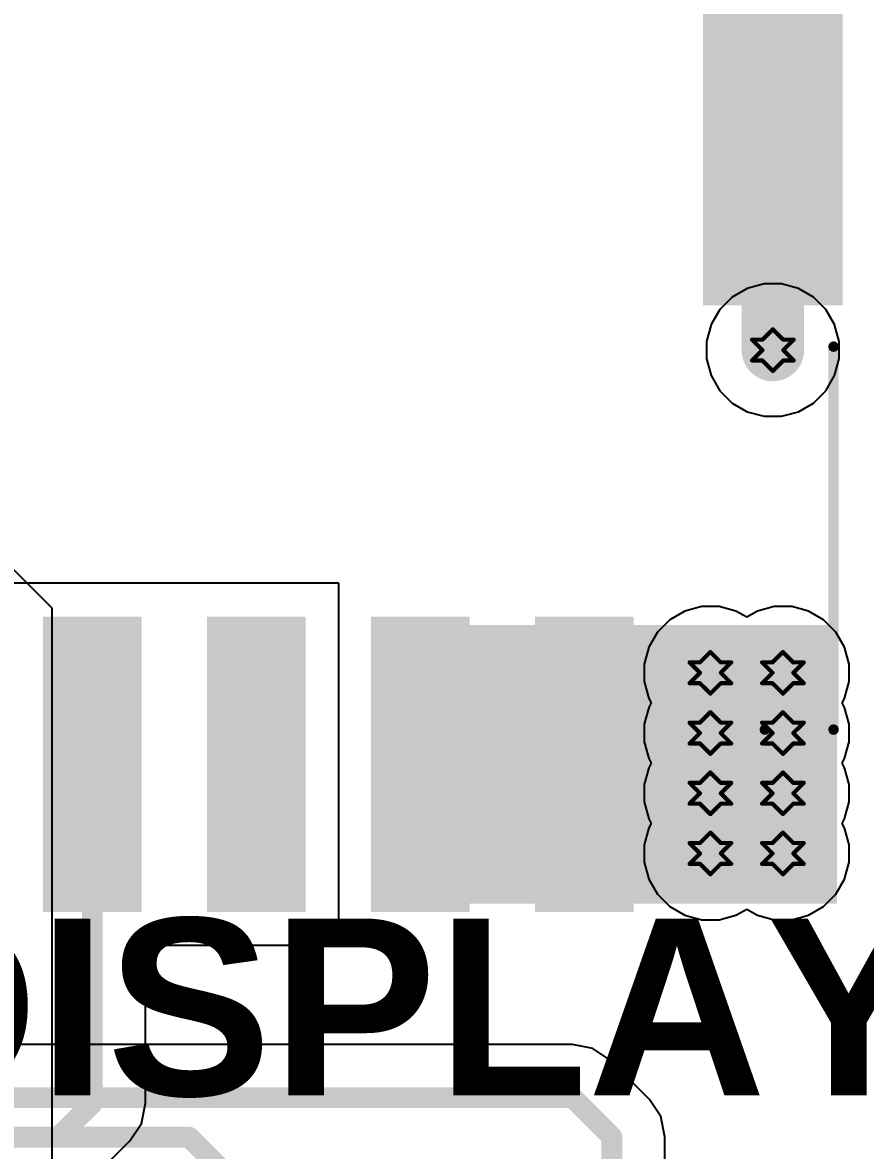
# Model space of a CAD drawing. Header units: inches. Extents: x -3 to 5437, y -3 to 5435.
# Drawn here: x 142.06 to 152.34, y 47.51 to 61.27 of the extents above; entities that cross this region are included whole.
import ezdxf

# ---------------------------------------------------------------- set-up
doc = ezdxf.new("R2010")
doc.units = ezdxf.units.IN
for name, color, linetype in [('Bottom Layer', 5, 'Continuous'), ('Bottom Solder', 6, 'Continuous'), ('Drill Drawing', 1, 'Continuous'), ('GND', 16, 'Continuous'), ('PWR', 76, 'Continuous'), ('Top Layer', 1, 'Continuous'), ('Top Overlay', 2, 'Continuous'), ('Top Paste', 8, 'Continuous'), ('Top Solder', 216, 'Continuous'), ('Via Holes', 16, 'Continuous')]:
    doc.layers.add(name, color=color, linetype=linetype)
doc.styles.add('Arial_Bold', font='', dxfattribs={"height": 0.2})
doc.styles.get('Arial_Bold').set_extended_font_data('Arial', bold=True)

# ---------------------------------------------------------------- blocks, each defined once
blk = doc.blocks.new('A2008WR_S_8P_200')
at = {"layer": 'Top Layer'}
for points in [[(-8, 5.45), (-7, 5.45), (-7, 2.05), (-8, 2.05)], [(-6, 5.45), (-5, 5.45), (-5, 2.05), (-6, 2.05)], [(-4, 5.45), (-3, 5.45), (-3, 2.05), (-4, 2.05)], [(-2, 5.45), (-1, 5.45), (-1, 2.05), (-2, 2.05)], [(-10.55, -1.95), (-9.05, -1.95), (-9.05, -5.55), (-10.55, -5.55)]]:
    blk.add_hatch(color=1, dxfattribs=at).paths.add_polyline_path(points)
at = {"layer": 'Top Paste'}
for points in [[(-8, 5.45), (-7, 5.45), (-7, 2.05), (-8, 2.05)], [(-6, 5.45), (-5, 5.45), (-5, 2.05), (-6, 2.05)], [(-4, 5.45), (-3, 5.45), (-3, 2.05), (-4, 2.05)], [(-2, 5.45), (-1, 5.45), (-1, 2.05), (-2, 2.05)], [(-10.55, -1.95), (-9.05, -1.95), (-9.05, -5.55), (-10.55, -5.55)]]:
    blk.add_hatch(color=8, dxfattribs=at).paths.add_polyline_path(points)
at = {"layer": 'Top Solder'}
for points in [[(-8.102, 5.552), (-6.898, 5.552), (-6.898, 1.948), (-8.102, 1.948)], [(-6.102, 5.552), (-4.898, 5.552), (-4.898, 1.948), (-6.102, 1.948)], [(-4.102, 5.552), (-2.898, 5.552), (-2.898, 1.948), (-4.102, 1.948)], [(-2.102, 5.552), (-0.898, 5.552), (-0.898, 1.948), (-2.102, 1.948)], [(-10.652, -1.848), (-8.948, -1.848), (-8.948, -5.652), (-10.652, -5.652)]]:
    blk.add_hatch(color=216, dxfattribs=at).paths.add_polyline_path(points)
at = {"layer": 'Top Overlay'}
for points in [[(-8.364, 3.845, 0.2, 0.2, 0), (-8.364, 3.591, 0.2, 0.2, 0)], [(-8.237, 3.718, 0.2, 0.2, 0), (-8.364, 3.845, 0.2, 0.2, 0)], [(-8.237, 3.718, 0.2, 0.2, 0), (-8.364, 3.591, 0.2, 0.2, 0)], [(-10.541, 3.327, 0.127, 0.127, 0), (-10.541, -1.346, 0.127, 0.127, 0)], [(-9.703, 3.327, 0.127, 0.127, 0), (-10.541, 3.327, 0.127, 0.127, 0)]]:
    blk.add_lwpolyline(points, format="xyseb", dxfattribs=at)
for points in [[(-8.414, 3.845, 0.1, 0.1, 1), (-8.314, 3.845, 0.1, 0.1, 1)], [(-8.414, 3.845, 0.1, 0.1, 1), (-8.314, 3.845, 0.1, 0.1, 1)], [(-8.287, 3.718, 0.1, 0.1, 1), (-8.187, 3.718, 0.1, 0.1, 1)], [(-8.287, 3.718, 0.1, 0.1, 1), (-8.187, 3.718, 0.1, 0.1, 1)], [(-8.414, 3.591, 0.1, 0.1, 1), (-8.314, 3.591, 0.1, 0.1, 1)], [(-8.414, 3.591, 0.1, 0.1, 1), (-8.314, 3.591, 0.1, 0.1, 1)], [(-10.573, 3.327, 0.0635, 0.0635, 1), (-10.509, 3.327, 0.0635, 0.0635, 1)], [(-10.573, 3.327, 0.0635, 0.0635, 1), (-10.509, 3.327, 0.0635, 0.0635, 1)], [(-9.735, 3.327, 0.0635, 0.0635, 1), (-9.671, 3.327, 0.0635, 0.0635, 1)], [(-10.573, -1.346, 0.0635, 0.0635, 1), (-10.509, -1.346, 0.0635, 0.0635, 1)]]:
    blk.add_lwpolyline(points, format="xyseb", close=True, dxfattribs=at)

msp = doc.modelspace()

# ---------------------------------------------------------------- hatches: boundary and pattern name
at = {"layer": 'Bottom Layer'}
h = msp.add_hatch(color=5, dxfattribs=at)
edge = h.paths.add_edge_path()
edge.add_arc((151.21, 57.277), 0.3, 0, 360)
h = msp.add_hatch(color=5, dxfattribs=at)
edge = h.paths.add_edge_path()
edge.add_arc((150.448, 53.339), 0.3, 0, 360)
h = msp.add_hatch(color=5, dxfattribs=at)
edge = h.paths.add_edge_path()
edge.add_arc((151.333, 53.339), 0.3, 0, 360)
h = msp.add_hatch(color=5, dxfattribs=at)
edge = h.paths.add_edge_path()
edge.add_arc((150.448, 52.604), 0.3, 0, 360)
h = msp.add_hatch(color=5, dxfattribs=at)
edge = h.paths.add_edge_path()
edge.add_arc((151.333, 52.604), 0.3, 0, 360)
h = msp.add_hatch(color=5, dxfattribs=at)
edge = h.paths.add_edge_path()
edge.add_arc((150.448, 51.869), 0.3, 0, 360)
h = msp.add_hatch(color=5, dxfattribs=at)
edge = h.paths.add_edge_path()
edge.add_arc((151.333, 51.869), 0.3, 0, 360)
h = msp.add_hatch(color=5, dxfattribs=at)
edge = h.paths.add_edge_path()
edge.add_arc((150.448, 51.135), 0.3, 0, 360)
h = msp.add_hatch(color=5, dxfattribs=at)
edge = h.paths.add_edge_path()
edge.add_arc((151.333, 51.135), 0.3, 0, 360)
at = {"layer": 'Bottom Solder'}
h = msp.add_hatch(color=6, dxfattribs=at)
edge = h.paths.add_edge_path()
edge.add_arc((150.448, 53.339), 0.15, 0, 360)
h = msp.add_hatch(color=6, dxfattribs=at)
edge = h.paths.add_edge_path()
edge.add_arc((151.333, 53.339), 0.15, 0, 360)
h = msp.add_hatch(color=6, dxfattribs=at)
edge = h.paths.add_edge_path()
edge.add_arc((150.448, 52.604), 0.15, 0, 360)
h = msp.add_hatch(color=6, dxfattribs=at)
edge = h.paths.add_edge_path()
edge.add_arc((151.333, 52.604), 0.15, 0, 360)
h = msp.add_hatch(color=6, dxfattribs=at)
edge = h.paths.add_edge_path()
edge.add_arc((150.448, 51.869), 0.15, 0, 360)
h = msp.add_hatch(color=6, dxfattribs=at)
edge = h.paths.add_edge_path()
edge.add_arc((151.333, 51.869), 0.15, 0, 360)
h = msp.add_hatch(color=6, dxfattribs=at)
edge = h.paths.add_edge_path()
edge.add_arc((150.448, 51.135), 0.15, 0, 360)
h = msp.add_hatch(color=6, dxfattribs=at)
edge = h.paths.add_edge_path()
edge.add_arc((151.333, 51.135), 0.15, 0, 360)
at = {"layer": 'GND'}
h = msp.add_hatch(color=16, dxfattribs=at)
edge = h.paths.add_edge_path()
edge.add_arc((151.21, 57.277), 0.3, 0, 360)
h = msp.add_hatch(color=16, dxfattribs=at)
edge = h.paths.add_edge_path()
edge.add_arc((150.448, 53.339), 0.3, 0, 360)
h = msp.add_hatch(color=16, dxfattribs=at)
edge = h.paths.add_edge_path()
edge.add_arc((151.333, 53.339), 0.3, 0, 360)
h = msp.add_hatch(color=16, dxfattribs=at)
edge = h.paths.add_edge_path()
edge.add_arc((150.448, 52.604), 0.3, 0, 360)
h = msp.add_hatch(color=16, dxfattribs=at)
edge = h.paths.add_edge_path()
edge.add_arc((151.333, 52.604), 0.3, 0, 360)
h = msp.add_hatch(color=16, dxfattribs=at)
edge = h.paths.add_edge_path()
edge.add_arc((150.448, 51.869), 0.3, 0, 360)
h = msp.add_hatch(color=16, dxfattribs=at)
edge = h.paths.add_edge_path()
edge.add_arc((151.333, 51.869), 0.3, 0, 360)
h = msp.add_hatch(color=16, dxfattribs=at)
edge = h.paths.add_edge_path()
edge.add_arc((150.448, 51.135), 0.3, 0, 360)
h = msp.add_hatch(color=16, dxfattribs=at)
edge = h.paths.add_edge_path()
edge.add_arc((151.333, 51.135), 0.3, 0, 360)
at = {"layer": 'PWR'}
h = msp.add_hatch(color=76, dxfattribs=at)
edge = h.paths.add_edge_path()
edge.add_arc((151.21, 57.277), 0.3, 0, 360)
h = msp.add_hatch(color=76, dxfattribs=at)
edge = h.paths.add_edge_path()
edge.add_arc((150.448, 53.339), 0.3, 0, 360)
h = msp.add_hatch(color=76, dxfattribs=at)
edge = h.paths.add_edge_path()
edge.add_arc((151.333, 53.339), 0.3, 0, 360)
h = msp.add_hatch(color=76, dxfattribs=at)
edge = h.paths.add_edge_path()
edge.add_arc((150.448, 52.604), 0.3, 0, 360)
h = msp.add_hatch(color=76, dxfattribs=at)
edge = h.paths.add_edge_path()
edge.add_arc((151.333, 52.604), 0.3, 0, 360)
h = msp.add_hatch(color=76, dxfattribs=at)
edge = h.paths.add_edge_path()
edge.add_arc((150.448, 51.869), 0.3, 0, 360)
h = msp.add_hatch(color=76, dxfattribs=at)
edge = h.paths.add_edge_path()
edge.add_arc((151.333, 51.869), 0.3, 0, 360)
h = msp.add_hatch(color=76, dxfattribs=at)
edge = h.paths.add_edge_path()
edge.add_arc((150.448, 51.135), 0.3, 0, 360)
h = msp.add_hatch(color=76, dxfattribs=at)
edge = h.paths.add_edge_path()
edge.add_arc((151.333, 51.135), 0.3, 0, 360)
at = {"layer": 'Top Layer'}
h = msp.add_hatch(color=1, dxfattribs=at)
edge = h.paths.add_edge_path()
edge.add_arc((151.21, 57.277), 0.3, 0, 360)
msp.add_hatch(color=1, dxfattribs=at).paths.add_polyline_path([(151.994, 53.923), (146.41, 53.923), (146.41, 50.523), (151.994, 50.523)])
h = msp.add_hatch(color=1, dxfattribs=at)
edge = h.paths.add_edge_path()
edge.add_arc((150.448, 53.339), 0.3, 0, 360)
h = msp.add_hatch(color=1, dxfattribs=at)
edge = h.paths.add_edge_path()
edge.add_arc((151.333, 53.339), 0.3, 0, 360)
h = msp.add_hatch(color=1, dxfattribs=at)
edge = h.paths.add_edge_path()
edge.add_arc((150.448, 52.604), 0.3, 0, 360)
h = msp.add_hatch(color=1, dxfattribs=at)
edge = h.paths.add_edge_path()
edge.add_arc((151.333, 52.604), 0.3, 0, 360)
h = msp.add_hatch(color=1, dxfattribs=at)
edge = h.paths.add_edge_path()
edge.add_arc((150.448, 51.869), 0.3, 0, 360)
h = msp.add_hatch(color=1, dxfattribs=at)
edge = h.paths.add_edge_path()
edge.add_arc((151.333, 51.869), 0.3, 0, 360)
h = msp.add_hatch(color=1, dxfattribs=at)
edge = h.paths.add_edge_path()
edge.add_arc((150.448, 51.135), 0.3, 0, 360)
h = msp.add_hatch(color=1, dxfattribs=at)
edge = h.paths.add_edge_path()
edge.add_arc((151.333, 51.135), 0.3, 0, 360)
at = {"layer": 'Top Solder'}
h = msp.add_hatch(color=216, dxfattribs=at)
edge = h.paths.add_edge_path()
edge.add_arc((150.448, 53.339), 0.15, 0, 360)
h = msp.add_hatch(color=216, dxfattribs=at)
edge = h.paths.add_edge_path()
edge.add_arc((151.333, 53.339), 0.15, 0, 360)
h = msp.add_hatch(color=216, dxfattribs=at)
edge = h.paths.add_edge_path()
edge.add_arc((150.448, 52.604), 0.15, 0, 360)
h = msp.add_hatch(color=216, dxfattribs=at)
edge = h.paths.add_edge_path()
edge.add_arc((151.333, 52.604), 0.15, 0, 360)
h = msp.add_hatch(color=216, dxfattribs=at)
edge = h.paths.add_edge_path()
edge.add_arc((150.448, 51.869), 0.15, 0, 360)
h = msp.add_hatch(color=216, dxfattribs=at)
edge = h.paths.add_edge_path()
edge.add_arc((151.333, 51.869), 0.15, 0, 360)
h = msp.add_hatch(color=216, dxfattribs=at)
edge = h.paths.add_edge_path()
edge.add_arc((150.448, 51.135), 0.15, 0, 360)
h = msp.add_hatch(color=216, dxfattribs=at)
edge = h.paths.add_edge_path()
edge.add_arc((151.333, 51.135), 0.15, 0, 360)
at = {"layer": 'Via Holes'}
h = msp.add_hatch(color=7, dxfattribs=at)
edge = h.paths.add_edge_path()
edge.add_arc((151.21, 57.277), 0.15, 0, 360)
h = msp.add_hatch(color=7, dxfattribs=at)
edge = h.paths.add_edge_path()
edge.add_arc((150.448, 53.339), 0.15, 0, 360)
h = msp.add_hatch(color=7, dxfattribs=at)
edge = h.paths.add_edge_path()
edge.add_arc((151.333, 53.339), 0.15, 0, 360)
h = msp.add_hatch(color=7, dxfattribs=at)
edge = h.paths.add_edge_path()
edge.add_arc((150.448, 52.604), 0.15, 0, 360)
h = msp.add_hatch(color=7, dxfattribs=at)
edge = h.paths.add_edge_path()
edge.add_arc((151.333, 52.604), 0.15, 0, 360)
h = msp.add_hatch(color=7, dxfattribs=at)
edge = h.paths.add_edge_path()
edge.add_arc((150.448, 51.869), 0.15, 0, 360)
h = msp.add_hatch(color=7, dxfattribs=at)
edge = h.paths.add_edge_path()
edge.add_arc((151.333, 51.869), 0.15, 0, 360)
h = msp.add_hatch(color=7, dxfattribs=at)
edge = h.paths.add_edge_path()
edge.add_arc((150.448, 51.135), 0.15, 0, 360)
h = msp.add_hatch(color=7, dxfattribs=at)
edge = h.paths.add_edge_path()
edge.add_arc((151.333, 51.135), 0.15, 0, 360)

# ---------------------------------------------------------------- linework, layer by layer
at = {"layer": 'Bottom Layer'}
for p, q in [((148.768, 48.803), (116.27, 48.803)), ((149.016, 48.754), (148.768, 48.803)), ((149.226, 48.613), (149.016, 48.754)), ((149.705, 48.134), (149.226, 48.613)), ((149.845, 47.924), (149.705, 48.134)), ((149.894, 47.677), (149.845, 47.924)), ((149.894, 23.228), (149.894, 47.677))]:
    msp.add_line(p, q, dxfattribs=at)
for points in [[(116.002, 48.156, 0.254, 0.254, 0), (148.768, 48.156, 0.254, 0.254, 0)], [(148.768, 48.156, 0.254, 0.254, 0), (149.247, 47.677, 0.254, 0.254, 0)], [(115.802, 47.673, 0.254, 0.254, 0), (144.091, 47.673, 0.254, 0.254, 0)], [(144.091, 47.673, 0.254, 0.254, 0), (144.594, 47.169, 0.254, 0.254, 0)], [(149.247, 22.734, 0.254, 0.254, 0), (149.247, 47.677, 0.254, 0.254, 0)]]:
    msp.add_lwpolyline(points, format="xyseb", dxfattribs=at)
for points in [[(148.705, 48.156, 0.127, 0.127, 1), (148.832, 48.156, 0.127, 0.127, 1)], [(148.705, 48.156, 0.127, 0.127, 1), (148.832, 48.156, 0.127, 0.127, 1)], [(144.027, 47.673, 0.127, 0.127, 1), (144.154, 47.673, 0.127, 0.127, 1)], [(144.027, 47.673, 0.127, 0.127, 1), (144.154, 47.673, 0.127, 0.127, 1)], [(149.184, 47.677, 0.127, 0.127, 1), (149.311, 47.677, 0.127, 0.127, 1)], [(149.184, 47.677, 0.127, 0.127, 1), (149.311, 47.677, 0.127, 0.127, 1)]]:
    msp.add_lwpolyline(points, format="xyseb", close=True, dxfattribs=at)
at = {"layer": 'Drill Drawing'}
for points in [[(151.083, 57.404, 0.0508, 0.0508, 0), (151.21, 57.531, 0.0508, 0.0508, 0)], [(151.21, 57.531, 0.0508, 0.0508, 0), (151.337, 57.404, 0.0508, 0.0508, 0)], [(150.956, 57.404, 0.0508, 0.0508, 0), (151.083, 57.277, 0.0508, 0.0508, 0)], [(150.956, 57.404, 0.0508, 0.0508, 0), (151.083, 57.404, 0.0508, 0.0508, 0)], [(151.337, 57.404, 0.0508, 0.0508, 0), (151.464, 57.404, 0.0508, 0.0508, 0)], [(151.337, 57.277, 0.0508, 0.0508, 0), (151.464, 57.404, 0.0508, 0.0508, 0)], [(150.956, 57.15, 0.0508, 0.0508, 0), (151.083, 57.277, 0.0508, 0.0508, 0)], [(151.337, 57.277, 0.0508, 0.0508, 0), (151.464, 57.15, 0.0508, 0.0508, 0)], [(150.956, 57.15, 0.0508, 0.0508, 0), (151.083, 57.15, 0.0508, 0.0508, 0)], [(151.083, 57.15, 0.0508, 0.0508, 0), (151.21, 57.023, 0.0508, 0.0508, 0)], [(151.21, 57.023, 0.0508, 0.0508, 0), (151.337, 57.15, 0.0508, 0.0508, 0)], [(151.337, 57.15, 0.0508, 0.0508, 0), (151.464, 57.15, 0.0508, 0.0508, 0)], [(150.321, 53.466, 0.0508, 0.0508, 0), (150.448, 53.593, 0.0508, 0.0508, 0)], [(150.448, 53.593, 0.0508, 0.0508, 0), (150.575, 53.466, 0.0508, 0.0508, 0)], [(151.206, 53.466, 0.0508, 0.0508, 0), (151.333, 53.593, 0.0508, 0.0508, 0)], [(151.333, 53.593, 0.0508, 0.0508, 0), (151.46, 53.466, 0.0508, 0.0508, 0)], [(150.194, 53.466, 0.0508, 0.0508, 0), (150.321, 53.339, 0.0508, 0.0508, 0)], [(150.194, 53.466, 0.0508, 0.0508, 0), (150.321, 53.466, 0.0508, 0.0508, 0)], [(150.575, 53.466, 0.0508, 0.0508, 0), (150.702, 53.466, 0.0508, 0.0508, 0)], [(150.575, 53.339, 0.0508, 0.0508, 0), (150.702, 53.466, 0.0508, 0.0508, 0)], [(151.079, 53.466, 0.0508, 0.0508, 0), (151.206, 53.339, 0.0508, 0.0508, 0)], [(151.079, 53.466, 0.0508, 0.0508, 0), (151.206, 53.466, 0.0508, 0.0508, 0)], [(151.46, 53.466, 0.0508, 0.0508, 0), (151.587, 53.466, 0.0508, 0.0508, 0)], [(151.46, 53.339, 0.0508, 0.0508, 0), (151.587, 53.466, 0.0508, 0.0508, 0)], [(150.194, 53.212, 0.0508, 0.0508, 0), (150.321, 53.339, 0.0508, 0.0508, 0)], [(150.575, 53.339, 0.0508, 0.0508, 0), (150.702, 53.212, 0.0508, 0.0508, 0)], [(151.079, 53.212, 0.0508, 0.0508, 0), (151.206, 53.339, 0.0508, 0.0508, 0)], [(151.46, 53.339, 0.0508, 0.0508, 0), (151.587, 53.212, 0.0508, 0.0508, 0)], [(150.194, 53.212, 0.0508, 0.0508, 0), (150.321, 53.212, 0.0508, 0.0508, 0)], [(150.321, 53.212, 0.0508, 0.0508, 0), (150.448, 53.085, 0.0508, 0.0508, 0)], [(150.448, 53.085, 0.0508, 0.0508, 0), (150.575, 53.212, 0.0508, 0.0508, 0)], [(150.575, 53.212, 0.0508, 0.0508, 0), (150.702, 53.212, 0.0508, 0.0508, 0)], [(151.079, 53.212, 0.0508, 0.0508, 0), (151.206, 53.212, 0.0508, 0.0508, 0)], [(151.206, 53.212, 0.0508, 0.0508, 0), (151.333, 53.085, 0.0508, 0.0508, 0)], [(151.333, 53.085, 0.0508, 0.0508, 0), (151.46, 53.212, 0.0508, 0.0508, 0)], [(151.46, 53.212, 0.0508, 0.0508, 0), (151.587, 53.212, 0.0508, 0.0508, 0)], [(150.321, 52.731, 0.0508, 0.0508, 0), (150.448, 52.858, 0.0508, 0.0508, 0)], [(150.448, 52.858, 0.0508, 0.0508, 0), (150.575, 52.731, 0.0508, 0.0508, 0)], [(151.206, 52.731, 0.0508, 0.0508, 0), (151.333, 52.858, 0.0508, 0.0508, 0)], [(151.333, 52.858, 0.0508, 0.0508, 0), (151.46, 52.731, 0.0508, 0.0508, 0)], [(150.194, 52.731, 0.0508, 0.0508, 0), (150.321, 52.604, 0.0508, 0.0508, 0)], [(150.194, 52.731, 0.0508, 0.0508, 0), (150.321, 52.731, 0.0508, 0.0508, 0)], [(150.575, 52.731, 0.0508, 0.0508, 0), (150.702, 52.731, 0.0508, 0.0508, 0)], [(150.575, 52.604, 0.0508, 0.0508, 0), (150.702, 52.731, 0.0508, 0.0508, 0)], [(151.079, 52.731, 0.0508, 0.0508, 0), (151.206, 52.604, 0.0508, 0.0508, 0)], [(151.079, 52.731, 0.0508, 0.0508, 0), (151.206, 52.731, 0.0508, 0.0508, 0)], [(151.46, 52.731, 0.0508, 0.0508, 0), (151.587, 52.731, 0.0508, 0.0508, 0)], [(151.46, 52.604, 0.0508, 0.0508, 0), (151.587, 52.731, 0.0508, 0.0508, 0)], [(150.194, 52.477, 0.0508, 0.0508, 0), (150.321, 52.604, 0.0508, 0.0508, 0)], [(150.575, 52.604, 0.0508, 0.0508, 0), (150.702, 52.477, 0.0508, 0.0508, 0)], [(151.079, 52.477, 0.0508, 0.0508, 0), (151.206, 52.604, 0.0508, 0.0508, 0)], [(151.46, 52.604, 0.0508, 0.0508, 0), (151.587, 52.477, 0.0508, 0.0508, 0)], [(150.194, 52.477, 0.0508, 0.0508, 0), (150.321, 52.477, 0.0508, 0.0508, 0)], [(150.321, 52.477, 0.0508, 0.0508, 0), (150.448, 52.35, 0.0508, 0.0508, 0)], [(150.448, 52.35, 0.0508, 0.0508, 0), (150.575, 52.477, 0.0508, 0.0508, 0)], [(150.575, 52.477, 0.0508, 0.0508, 0), (150.702, 52.477, 0.0508, 0.0508, 0)], [(151.079, 52.477, 0.0508, 0.0508, 0), (151.206, 52.477, 0.0508, 0.0508, 0)], [(151.206, 52.477, 0.0508, 0.0508, 0), (151.333, 52.35, 0.0508, 0.0508, 0)], [(151.333, 52.35, 0.0508, 0.0508, 0), (151.46, 52.477, 0.0508, 0.0508, 0)], [(151.46, 52.477, 0.0508, 0.0508, 0), (151.587, 52.477, 0.0508, 0.0508, 0)], [(150.194, 51.996, 0.0508, 0.0508, 0), (150.321, 51.869, 0.0508, 0.0508, 0)], [(150.194, 51.996, 0.0508, 0.0508, 0), (150.321, 51.996, 0.0508, 0.0508, 0)], [(150.321, 51.996, 0.0508, 0.0508, 0), (150.448, 52.123, 0.0508, 0.0508, 0)], [(150.448, 52.123, 0.0508, 0.0508, 0), (150.575, 51.996, 0.0508, 0.0508, 0)], [(150.575, 51.996, 0.0508, 0.0508, 0), (150.702, 51.996, 0.0508, 0.0508, 0)], [(150.575, 51.869, 0.0508, 0.0508, 0), (150.702, 51.996, 0.0508, 0.0508, 0)], [(151.079, 51.996, 0.0508, 0.0508, 0), (151.206, 51.869, 0.0508, 0.0508, 0)], [(151.079, 51.996, 0.0508, 0.0508, 0), (151.206, 51.996, 0.0508, 0.0508, 0)], [(151.206, 51.996, 0.0508, 0.0508, 0), (151.333, 52.123, 0.0508, 0.0508, 0)], [(151.333, 52.123, 0.0508, 0.0508, 0), (151.46, 51.996, 0.0508, 0.0508, 0)], [(151.46, 51.996, 0.0508, 0.0508, 0), (151.587, 51.996, 0.0508, 0.0508, 0)], [(151.46, 51.869, 0.0508, 0.0508, 0), (151.587, 51.996, 0.0508, 0.0508, 0)], [(150.194, 51.742, 0.0508, 0.0508, 0), (150.321, 51.869, 0.0508, 0.0508, 0)], [(150.575, 51.869, 0.0508, 0.0508, 0), (150.702, 51.742, 0.0508, 0.0508, 0)], [(151.079, 51.742, 0.0508, 0.0508, 0), (151.206, 51.869, 0.0508, 0.0508, 0)], [(151.46, 51.869, 0.0508, 0.0508, 0), (151.587, 51.742, 0.0508, 0.0508, 0)], [(150.194, 51.742, 0.0508, 0.0508, 0), (150.321, 51.742, 0.0508, 0.0508, 0)], [(150.321, 51.742, 0.0508, 0.0508, 0), (150.448, 51.615, 0.0508, 0.0508, 0)], [(150.448, 51.615, 0.0508, 0.0508, 0), (150.575, 51.742, 0.0508, 0.0508, 0)], [(150.575, 51.742, 0.0508, 0.0508, 0), (150.702, 51.742, 0.0508, 0.0508, 0)], [(151.079, 51.742, 0.0508, 0.0508, 0), (151.206, 51.742, 0.0508, 0.0508, 0)], [(151.206, 51.742, 0.0508, 0.0508, 0), (151.333, 51.615, 0.0508, 0.0508, 0)], [(151.333, 51.615, 0.0508, 0.0508, 0), (151.46, 51.742, 0.0508, 0.0508, 0)], [(151.46, 51.742, 0.0508, 0.0508, 0), (151.587, 51.742, 0.0508, 0.0508, 0)], [(150.321, 51.262, 0.0508, 0.0508, 0), (150.448, 51.389, 0.0508, 0.0508, 0)], [(150.448, 51.389, 0.0508, 0.0508, 0), (150.575, 51.262, 0.0508, 0.0508, 0)], [(151.206, 51.262, 0.0508, 0.0508, 0), (151.333, 51.389, 0.0508, 0.0508, 0)], [(151.333, 51.389, 0.0508, 0.0508, 0), (151.46, 51.262, 0.0508, 0.0508, 0)], [(150.194, 51.262, 0.0508, 0.0508, 0), (150.321, 51.135, 0.0508, 0.0508, 0)], [(150.194, 51.262, 0.0508, 0.0508, 0), (150.321, 51.262, 0.0508, 0.0508, 0)], [(150.575, 51.262, 0.0508, 0.0508, 0), (150.702, 51.262, 0.0508, 0.0508, 0)], [(150.575, 51.135, 0.0508, 0.0508, 0), (150.702, 51.262, 0.0508, 0.0508, 0)], [(151.079, 51.262, 0.0508, 0.0508, 0), (151.206, 51.135, 0.0508, 0.0508, 0)], [(151.079, 51.262, 0.0508, 0.0508, 0), (151.206, 51.262, 0.0508, 0.0508, 0)], [(151.46, 51.262, 0.0508, 0.0508, 0), (151.587, 51.262, 0.0508, 0.0508, 0)], [(151.46, 51.135, 0.0508, 0.0508, 0), (151.587, 51.262, 0.0508, 0.0508, 0)], [(150.194, 51.008, 0.0508, 0.0508, 0), (150.321, 51.135, 0.0508, 0.0508, 0)], [(150.575, 51.135, 0.0508, 0.0508, 0), (150.702, 51.008, 0.0508, 0.0508, 0)], [(151.079, 51.008, 0.0508, 0.0508, 0), (151.206, 51.135, 0.0508, 0.0508, 0)], [(151.46, 51.135, 0.0508, 0.0508, 0), (151.587, 51.008, 0.0508, 0.0508, 0)], [(150.194, 51.008, 0.0508, 0.0508, 0), (150.321, 51.008, 0.0508, 0.0508, 0)], [(150.321, 51.008, 0.0508, 0.0508, 0), (150.448, 50.881, 0.0508, 0.0508, 0)], [(150.448, 50.881, 0.0508, 0.0508, 0), (150.575, 51.008, 0.0508, 0.0508, 0)], [(150.575, 51.008, 0.0508, 0.0508, 0), (150.702, 51.008, 0.0508, 0.0508, 0)], [(151.079, 51.008, 0.0508, 0.0508, 0), (151.206, 51.008, 0.0508, 0.0508, 0)], [(151.206, 51.008, 0.0508, 0.0508, 0), (151.333, 50.881, 0.0508, 0.0508, 0)], [(151.333, 50.881, 0.0508, 0.0508, 0), (151.46, 51.008, 0.0508, 0.0508, 0)], [(151.46, 51.008, 0.0508, 0.0508, 0), (151.587, 51.008, 0.0508, 0.0508, 0)]]:
    msp.add_lwpolyline(points, format="xyseb", dxfattribs=at)
for points in [[(151.198, 57.531, 0.0254, 0.0254, 1), (151.223, 57.531, 0.0254, 0.0254, 1)], [(151.198, 57.531, 0.0254, 0.0254, 1), (151.223, 57.531, 0.0254, 0.0254, 1)], [(150.944, 57.404, 0.0254, 0.0254, 1), (150.969, 57.404, 0.0254, 0.0254, 1)], [(150.944, 57.404, 0.0254, 0.0254, 1), (150.969, 57.404, 0.0254, 0.0254, 1)], [(151.071, 57.404, 0.0254, 0.0254, 1), (151.096, 57.404, 0.0254, 0.0254, 1)], [(151.071, 57.404, 0.0254, 0.0254, 1), (151.096, 57.404, 0.0254, 0.0254, 1)], [(151.325, 57.404, 0.0254, 0.0254, 1), (151.35, 57.404, 0.0254, 0.0254, 1)], [(151.325, 57.404, 0.0254, 0.0254, 1), (151.35, 57.404, 0.0254, 0.0254, 1)], [(151.452, 57.404, 0.0254, 0.0254, 1), (151.477, 57.404, 0.0254, 0.0254, 1)], [(151.452, 57.404, 0.0254, 0.0254, 1), (151.477, 57.404, 0.0254, 0.0254, 1)], [(151.071, 57.277, 0.0254, 0.0254, 1), (151.096, 57.277, 0.0254, 0.0254, 1)], [(151.071, 57.277, 0.0254, 0.0254, 1), (151.096, 57.277, 0.0254, 0.0254, 1)], [(151.325, 57.277, 0.0254, 0.0254, 1), (151.35, 57.277, 0.0254, 0.0254, 1)], [(151.325, 57.277, 0.0254, 0.0254, 1), (151.35, 57.277, 0.0254, 0.0254, 1)], [(150.944, 57.15, 0.0254, 0.0254, 1), (150.969, 57.15, 0.0254, 0.0254, 1)], [(150.944, 57.15, 0.0254, 0.0254, 1), (150.969, 57.15, 0.0254, 0.0254, 1)], [(151.071, 57.15, 0.0254, 0.0254, 1), (151.096, 57.15, 0.0254, 0.0254, 1)], [(151.071, 57.15, 0.0254, 0.0254, 1), (151.096, 57.15, 0.0254, 0.0254, 1)], [(151.325, 57.15, 0.0254, 0.0254, 1), (151.35, 57.15, 0.0254, 0.0254, 1)], [(151.325, 57.15, 0.0254, 0.0254, 1), (151.35, 57.15, 0.0254, 0.0254, 1)], [(151.452, 57.15, 0.0254, 0.0254, 1), (151.477, 57.15, 0.0254, 0.0254, 1)], [(151.452, 57.15, 0.0254, 0.0254, 1), (151.477, 57.15, 0.0254, 0.0254, 1)], [(151.198, 57.023, 0.0254, 0.0254, 1), (151.223, 57.023, 0.0254, 0.0254, 1)], [(151.198, 57.023, 0.0254, 0.0254, 1), (151.223, 57.023, 0.0254, 0.0254, 1)], [(150.436, 53.593, 0.0254, 0.0254, 1), (150.461, 53.593, 0.0254, 0.0254, 1)], [(150.436, 53.593, 0.0254, 0.0254, 1), (150.461, 53.593, 0.0254, 0.0254, 1)], [(151.321, 53.593, 0.0254, 0.0254, 1), (151.346, 53.593, 0.0254, 0.0254, 1)], [(151.321, 53.593, 0.0254, 0.0254, 1), (151.346, 53.593, 0.0254, 0.0254, 1)], [(150.182, 53.466, 0.0254, 0.0254, 1), (150.207, 53.466, 0.0254, 0.0254, 1)], [(150.182, 53.466, 0.0254, 0.0254, 1), (150.207, 53.466, 0.0254, 0.0254, 1)], [(150.309, 53.466, 0.0254, 0.0254, 1), (150.334, 53.466, 0.0254, 0.0254, 1)], [(150.309, 53.466, 0.0254, 0.0254, 1), (150.334, 53.466, 0.0254, 0.0254, 1)], [(150.563, 53.466, 0.0254, 0.0254, 1), (150.588, 53.466, 0.0254, 0.0254, 1)], [(150.563, 53.466, 0.0254, 0.0254, 1), (150.588, 53.466, 0.0254, 0.0254, 1)], [(150.69, 53.466, 0.0254, 0.0254, 1), (150.715, 53.466, 0.0254, 0.0254, 1)], [(150.69, 53.466, 0.0254, 0.0254, 1), (150.715, 53.466, 0.0254, 0.0254, 1)], [(151.066, 53.466, 0.0254, 0.0254, 1), (151.092, 53.466, 0.0254, 0.0254, 1)], [(151.066, 53.466, 0.0254, 0.0254, 1), (151.092, 53.466, 0.0254, 0.0254, 1)], [(151.194, 53.466, 0.0254, 0.0254, 1), (151.219, 53.466, 0.0254, 0.0254, 1)], [(151.194, 53.466, 0.0254, 0.0254, 1), (151.219, 53.466, 0.0254, 0.0254, 1)], [(151.447, 53.466, 0.0254, 0.0254, 1), (151.473, 53.466, 0.0254, 0.0254, 1)], [(151.447, 53.466, 0.0254, 0.0254, 1), (151.473, 53.466, 0.0254, 0.0254, 1)], [(151.575, 53.466, 0.0254, 0.0254, 1), (151.6, 53.466, 0.0254, 0.0254, 1)], [(151.575, 53.466, 0.0254, 0.0254, 1), (151.6, 53.466, 0.0254, 0.0254, 1)], [(150.309, 53.339, 0.0254, 0.0254, 1), (150.334, 53.339, 0.0254, 0.0254, 1)], [(150.309, 53.339, 0.0254, 0.0254, 1), (150.334, 53.339, 0.0254, 0.0254, 1)], [(150.563, 53.339, 0.0254, 0.0254, 1), (150.588, 53.339, 0.0254, 0.0254, 1)], [(150.563, 53.339, 0.0254, 0.0254, 1), (150.588, 53.339, 0.0254, 0.0254, 1)], [(151.194, 53.339, 0.0254, 0.0254, 1), (151.219, 53.339, 0.0254, 0.0254, 1)], [(151.194, 53.339, 0.0254, 0.0254, 1), (151.219, 53.339, 0.0254, 0.0254, 1)], [(151.447, 53.339, 0.0254, 0.0254, 1), (151.473, 53.339, 0.0254, 0.0254, 1)], [(151.447, 53.339, 0.0254, 0.0254, 1), (151.473, 53.339, 0.0254, 0.0254, 1)], [(150.182, 53.212, 0.0254, 0.0254, 1), (150.207, 53.212, 0.0254, 0.0254, 1)], [(150.182, 53.212, 0.0254, 0.0254, 1), (150.207, 53.212, 0.0254, 0.0254, 1)], [(150.309, 53.212, 0.0254, 0.0254, 1), (150.334, 53.212, 0.0254, 0.0254, 1)], [(150.309, 53.212, 0.0254, 0.0254, 1), (150.334, 53.212, 0.0254, 0.0254, 1)], [(150.563, 53.212, 0.0254, 0.0254, 1), (150.588, 53.212, 0.0254, 0.0254, 1)], [(150.563, 53.212, 0.0254, 0.0254, 1), (150.588, 53.212, 0.0254, 0.0254, 1)], [(150.69, 53.212, 0.0254, 0.0254, 1), (150.715, 53.212, 0.0254, 0.0254, 1)], [(150.69, 53.212, 0.0254, 0.0254, 1), (150.715, 53.212, 0.0254, 0.0254, 1)], [(151.066, 53.212, 0.0254, 0.0254, 1), (151.092, 53.212, 0.0254, 0.0254, 1)], [(151.066, 53.212, 0.0254, 0.0254, 1), (151.092, 53.212, 0.0254, 0.0254, 1)], [(151.194, 53.212, 0.0254, 0.0254, 1), (151.219, 53.212, 0.0254, 0.0254, 1)], [(151.194, 53.212, 0.0254, 0.0254, 1), (151.219, 53.212, 0.0254, 0.0254, 1)], [(151.447, 53.212, 0.0254, 0.0254, 1), (151.473, 53.212, 0.0254, 0.0254, 1)], [(151.447, 53.212, 0.0254, 0.0254, 1), (151.473, 53.212, 0.0254, 0.0254, 1)], [(151.575, 53.212, 0.0254, 0.0254, 1), (151.6, 53.212, 0.0254, 0.0254, 1)], [(151.575, 53.212, 0.0254, 0.0254, 1), (151.6, 53.212, 0.0254, 0.0254, 1)], [(150.436, 53.085, 0.0254, 0.0254, 1), (150.461, 53.085, 0.0254, 0.0254, 1)], [(150.436, 53.085, 0.0254, 0.0254, 1), (150.461, 53.085, 0.0254, 0.0254, 1)], [(151.321, 53.085, 0.0254, 0.0254, 1), (151.346, 53.085, 0.0254, 0.0254, 1)], [(151.321, 53.085, 0.0254, 0.0254, 1), (151.346, 53.085, 0.0254, 0.0254, 1)], [(150.436, 52.858, 0.0254, 0.0254, 1), (150.461, 52.858, 0.0254, 0.0254, 1)], [(150.436, 52.858, 0.0254, 0.0254, 1), (150.461, 52.858, 0.0254, 0.0254, 1)], [(151.321, 52.858, 0.0254, 0.0254, 1), (151.346, 52.858, 0.0254, 0.0254, 1)], [(151.321, 52.858, 0.0254, 0.0254, 1), (151.346, 52.858, 0.0254, 0.0254, 1)], [(150.182, 52.731, 0.0254, 0.0254, 1), (150.207, 52.731, 0.0254, 0.0254, 1)], [(150.182, 52.731, 0.0254, 0.0254, 1), (150.207, 52.731, 0.0254, 0.0254, 1)], [(150.309, 52.731, 0.0254, 0.0254, 1), (150.334, 52.731, 0.0254, 0.0254, 1)], [(150.309, 52.731, 0.0254, 0.0254, 1), (150.334, 52.731, 0.0254, 0.0254, 1)], [(150.563, 52.731, 0.0254, 0.0254, 1), (150.588, 52.731, 0.0254, 0.0254, 1)], [(150.563, 52.731, 0.0254, 0.0254, 1), (150.588, 52.731, 0.0254, 0.0254, 1)], [(150.69, 52.731, 0.0254, 0.0254, 1), (150.715, 52.731, 0.0254, 0.0254, 1)], [(150.69, 52.731, 0.0254, 0.0254, 1), (150.715, 52.731, 0.0254, 0.0254, 1)], [(151.066, 52.731, 0.0254, 0.0254, 1), (151.092, 52.731, 0.0254, 0.0254, 1)], [(151.066, 52.731, 0.0254, 0.0254, 1), (151.092, 52.731, 0.0254, 0.0254, 1)], [(151.194, 52.731, 0.0254, 0.0254, 1), (151.219, 52.731, 0.0254, 0.0254, 1)], [(151.194, 52.731, 0.0254, 0.0254, 1), (151.219, 52.731, 0.0254, 0.0254, 1)], [(151.447, 52.731, 0.0254, 0.0254, 1), (151.473, 52.731, 0.0254, 0.0254, 1)], [(151.447, 52.731, 0.0254, 0.0254, 1), (151.473, 52.731, 0.0254, 0.0254, 1)], [(151.575, 52.731, 0.0254, 0.0254, 1), (151.6, 52.731, 0.0254, 0.0254, 1)], [(151.575, 52.731, 0.0254, 0.0254, 1), (151.6, 52.731, 0.0254, 0.0254, 1)], [(150.309, 52.604, 0.0254, 0.0254, 1), (150.334, 52.604, 0.0254, 0.0254, 1)], [(150.309, 52.604, 0.0254, 0.0254, 1), (150.334, 52.604, 0.0254, 0.0254, 1)], [(150.563, 52.604, 0.0254, 0.0254, 1), (150.588, 52.604, 0.0254, 0.0254, 1)], [(150.563, 52.604, 0.0254, 0.0254, 1), (150.588, 52.604, 0.0254, 0.0254, 1)], [(151.194, 52.604, 0.0254, 0.0254, 1), (151.219, 52.604, 0.0254, 0.0254, 1)], [(151.194, 52.604, 0.0254, 0.0254, 1), (151.219, 52.604, 0.0254, 0.0254, 1)], [(151.447, 52.604, 0.0254, 0.0254, 1), (151.473, 52.604, 0.0254, 0.0254, 1)], [(151.447, 52.604, 0.0254, 0.0254, 1), (151.473, 52.604, 0.0254, 0.0254, 1)], [(150.182, 52.477, 0.0254, 0.0254, 1), (150.207, 52.477, 0.0254, 0.0254, 1)], [(150.182, 52.477, 0.0254, 0.0254, 1), (150.207, 52.477, 0.0254, 0.0254, 1)], [(150.309, 52.477, 0.0254, 0.0254, 1), (150.334, 52.477, 0.0254, 0.0254, 1)], [(150.309, 52.477, 0.0254, 0.0254, 1), (150.334, 52.477, 0.0254, 0.0254, 1)], [(150.563, 52.477, 0.0254, 0.0254, 1), (150.588, 52.477, 0.0254, 0.0254, 1)], [(150.563, 52.477, 0.0254, 0.0254, 1), (150.588, 52.477, 0.0254, 0.0254, 1)], [(150.69, 52.477, 0.0254, 0.0254, 1), (150.715, 52.477, 0.0254, 0.0254, 1)], [(150.69, 52.477, 0.0254, 0.0254, 1), (150.715, 52.477, 0.0254, 0.0254, 1)], [(151.066, 52.477, 0.0254, 0.0254, 1), (151.092, 52.477, 0.0254, 0.0254, 1)], [(151.066, 52.477, 0.0254, 0.0254, 1), (151.092, 52.477, 0.0254, 0.0254, 1)], [(151.194, 52.477, 0.0254, 0.0254, 1), (151.219, 52.477, 0.0254, 0.0254, 1)], [(151.194, 52.477, 0.0254, 0.0254, 1), (151.219, 52.477, 0.0254, 0.0254, 1)], [(151.447, 52.477, 0.0254, 0.0254, 1), (151.473, 52.477, 0.0254, 0.0254, 1)], [(151.447, 52.477, 0.0254, 0.0254, 1), (151.473, 52.477, 0.0254, 0.0254, 1)], [(151.575, 52.477, 0.0254, 0.0254, 1), (151.6, 52.477, 0.0254, 0.0254, 1)], [(151.575, 52.477, 0.0254, 0.0254, 1), (151.6, 52.477, 0.0254, 0.0254, 1)], [(150.436, 52.35, 0.0254, 0.0254, 1), (150.461, 52.35, 0.0254, 0.0254, 1)], [(150.436, 52.35, 0.0254, 0.0254, 1), (150.461, 52.35, 0.0254, 0.0254, 1)], [(151.321, 52.35, 0.0254, 0.0254, 1), (151.346, 52.35, 0.0254, 0.0254, 1)], [(151.321, 52.35, 0.0254, 0.0254, 1), (151.346, 52.35, 0.0254, 0.0254, 1)], [(150.182, 51.996, 0.0254, 0.0254, 1), (150.207, 51.996, 0.0254, 0.0254, 1)], [(150.182, 51.996, 0.0254, 0.0254, 1), (150.207, 51.996, 0.0254, 0.0254, 1)], [(150.309, 51.996, 0.0254, 0.0254, 1), (150.334, 51.996, 0.0254, 0.0254, 1)], [(150.309, 51.996, 0.0254, 0.0254, 1), (150.334, 51.996, 0.0254, 0.0254, 1)], [(150.436, 52.123, 0.0254, 0.0254, 1), (150.461, 52.123, 0.0254, 0.0254, 1)], [(150.436, 52.123, 0.0254, 0.0254, 1), (150.461, 52.123, 0.0254, 0.0254, 1)], [(150.563, 51.996, 0.0254, 0.0254, 1), (150.588, 51.996, 0.0254, 0.0254, 1)], [(150.563, 51.996, 0.0254, 0.0254, 1), (150.588, 51.996, 0.0254, 0.0254, 1)], [(150.69, 51.996, 0.0254, 0.0254, 1), (150.715, 51.996, 0.0254, 0.0254, 1)], [(150.69, 51.996, 0.0254, 0.0254, 1), (150.715, 51.996, 0.0254, 0.0254, 1)], [(151.066, 51.996, 0.0254, 0.0254, 1), (151.092, 51.996, 0.0254, 0.0254, 1)], [(151.066, 51.996, 0.0254, 0.0254, 1), (151.092, 51.996, 0.0254, 0.0254, 1)], [(151.194, 51.996, 0.0254, 0.0254, 1), (151.219, 51.996, 0.0254, 0.0254, 1)], [(151.194, 51.996, 0.0254, 0.0254, 1), (151.219, 51.996, 0.0254, 0.0254, 1)], [(151.321, 52.123, 0.0254, 0.0254, 1), (151.346, 52.123, 0.0254, 0.0254, 1)], [(151.321, 52.123, 0.0254, 0.0254, 1), (151.346, 52.123, 0.0254, 0.0254, 1)], [(151.447, 51.996, 0.0254, 0.0254, 1), (151.473, 51.996, 0.0254, 0.0254, 1)], [(151.447, 51.996, 0.0254, 0.0254, 1), (151.473, 51.996, 0.0254, 0.0254, 1)], [(151.575, 51.996, 0.0254, 0.0254, 1), (151.6, 51.996, 0.0254, 0.0254, 1)], [(151.575, 51.996, 0.0254, 0.0254, 1), (151.6, 51.996, 0.0254, 0.0254, 1)], [(150.309, 51.869, 0.0254, 0.0254, 1), (150.334, 51.869, 0.0254, 0.0254, 1)], [(150.309, 51.869, 0.0254, 0.0254, 1), (150.334, 51.869, 0.0254, 0.0254, 1)], [(150.563, 51.869, 0.0254, 0.0254, 1), (150.588, 51.869, 0.0254, 0.0254, 1)], [(150.563, 51.869, 0.0254, 0.0254, 1), (150.588, 51.869, 0.0254, 0.0254, 1)], [(151.194, 51.869, 0.0254, 0.0254, 1), (151.219, 51.869, 0.0254, 0.0254, 1)], [(151.194, 51.869, 0.0254, 0.0254, 1), (151.219, 51.869, 0.0254, 0.0254, 1)], [(151.447, 51.869, 0.0254, 0.0254, 1), (151.473, 51.869, 0.0254, 0.0254, 1)], [(151.447, 51.869, 0.0254, 0.0254, 1), (151.473, 51.869, 0.0254, 0.0254, 1)], [(150.182, 51.742, 0.0254, 0.0254, 1), (150.207, 51.742, 0.0254, 0.0254, 1)], [(150.182, 51.742, 0.0254, 0.0254, 1), (150.207, 51.742, 0.0254, 0.0254, 1)], [(150.309, 51.742, 0.0254, 0.0254, 1), (150.334, 51.742, 0.0254, 0.0254, 1)], [(150.309, 51.742, 0.0254, 0.0254, 1), (150.334, 51.742, 0.0254, 0.0254, 1)], [(150.563, 51.742, 0.0254, 0.0254, 1), (150.588, 51.742, 0.0254, 0.0254, 1)], [(150.563, 51.742, 0.0254, 0.0254, 1), (150.588, 51.742, 0.0254, 0.0254, 1)], [(150.69, 51.742, 0.0254, 0.0254, 1), (150.715, 51.742, 0.0254, 0.0254, 1)], [(150.69, 51.742, 0.0254, 0.0254, 1), (150.715, 51.742, 0.0254, 0.0254, 1)], [(151.066, 51.742, 0.0254, 0.0254, 1), (151.092, 51.742, 0.0254, 0.0254, 1)], [(151.066, 51.742, 0.0254, 0.0254, 1), (151.092, 51.742, 0.0254, 0.0254, 1)], [(151.194, 51.742, 0.0254, 0.0254, 1), (151.219, 51.742, 0.0254, 0.0254, 1)], [(151.194, 51.742, 0.0254, 0.0254, 1), (151.219, 51.742, 0.0254, 0.0254, 1)], [(151.447, 51.742, 0.0254, 0.0254, 1), (151.473, 51.742, 0.0254, 0.0254, 1)], [(151.447, 51.742, 0.0254, 0.0254, 1), (151.473, 51.742, 0.0254, 0.0254, 1)], [(151.575, 51.742, 0.0254, 0.0254, 1), (151.6, 51.742, 0.0254, 0.0254, 1)], [(151.575, 51.742, 0.0254, 0.0254, 1), (151.6, 51.742, 0.0254, 0.0254, 1)], [(150.436, 51.615, 0.0254, 0.0254, 1), (150.461, 51.615, 0.0254, 0.0254, 1)], [(150.436, 51.615, 0.0254, 0.0254, 1), (150.461, 51.615, 0.0254, 0.0254, 1)], [(151.321, 51.615, 0.0254, 0.0254, 1), (151.346, 51.615, 0.0254, 0.0254, 1)], [(151.321, 51.615, 0.0254, 0.0254, 1), (151.346, 51.615, 0.0254, 0.0254, 1)], [(150.436, 51.389, 0.0254, 0.0254, 1), (150.461, 51.389, 0.0254, 0.0254, 1)], [(150.436, 51.389, 0.0254, 0.0254, 1), (150.461, 51.389, 0.0254, 0.0254, 1)], [(151.321, 51.389, 0.0254, 0.0254, 1), (151.346, 51.389, 0.0254, 0.0254, 1)], [(151.321, 51.389, 0.0254, 0.0254, 1), (151.346, 51.389, 0.0254, 0.0254, 1)], [(150.182, 51.262, 0.0254, 0.0254, 1), (150.207, 51.262, 0.0254, 0.0254, 1)], [(150.182, 51.262, 0.0254, 0.0254, 1), (150.207, 51.262, 0.0254, 0.0254, 1)], [(150.309, 51.262, 0.0254, 0.0254, 1), (150.334, 51.262, 0.0254, 0.0254, 1)], [(150.309, 51.262, 0.0254, 0.0254, 1), (150.334, 51.262, 0.0254, 0.0254, 1)], [(150.563, 51.262, 0.0254, 0.0254, 1), (150.588, 51.262, 0.0254, 0.0254, 1)], [(150.563, 51.262, 0.0254, 0.0254, 1), (150.588, 51.262, 0.0254, 0.0254, 1)], [(150.69, 51.262, 0.0254, 0.0254, 1), (150.715, 51.262, 0.0254, 0.0254, 1)], [(150.69, 51.262, 0.0254, 0.0254, 1), (150.715, 51.262, 0.0254, 0.0254, 1)], [(151.066, 51.262, 0.0254, 0.0254, 1), (151.092, 51.262, 0.0254, 0.0254, 1)], [(151.066, 51.262, 0.0254, 0.0254, 1), (151.092, 51.262, 0.0254, 0.0254, 1)], [(151.194, 51.262, 0.0254, 0.0254, 1), (151.219, 51.262, 0.0254, 0.0254, 1)], [(151.194, 51.262, 0.0254, 0.0254, 1), (151.219, 51.262, 0.0254, 0.0254, 1)], [(151.447, 51.262, 0.0254, 0.0254, 1), (151.473, 51.262, 0.0254, 0.0254, 1)], [(151.447, 51.262, 0.0254, 0.0254, 1), (151.473, 51.262, 0.0254, 0.0254, 1)], [(151.575, 51.262, 0.0254, 0.0254, 1), (151.6, 51.262, 0.0254, 0.0254, 1)], [(151.575, 51.262, 0.0254, 0.0254, 1), (151.6, 51.262, 0.0254, 0.0254, 1)], [(150.309, 51.135, 0.0254, 0.0254, 1), (150.334, 51.135, 0.0254, 0.0254, 1)], [(150.309, 51.135, 0.0254, 0.0254, 1), (150.334, 51.135, 0.0254, 0.0254, 1)], [(150.563, 51.135, 0.0254, 0.0254, 1), (150.588, 51.135, 0.0254, 0.0254, 1)], [(150.563, 51.135, 0.0254, 0.0254, 1), (150.588, 51.135, 0.0254, 0.0254, 1)], [(151.194, 51.135, 0.0254, 0.0254, 1), (151.219, 51.135, 0.0254, 0.0254, 1)], [(151.194, 51.135, 0.0254, 0.0254, 1), (151.219, 51.135, 0.0254, 0.0254, 1)], [(151.447, 51.135, 0.0254, 0.0254, 1), (151.473, 51.135, 0.0254, 0.0254, 1)], [(151.447, 51.135, 0.0254, 0.0254, 1), (151.473, 51.135, 0.0254, 0.0254, 1)], [(150.182, 51.008, 0.0254, 0.0254, 1), (150.207, 51.008, 0.0254, 0.0254, 1)], [(150.182, 51.008, 0.0254, 0.0254, 1), (150.207, 51.008, 0.0254, 0.0254, 1)], [(150.309, 51.008, 0.0254, 0.0254, 1), (150.334, 51.008, 0.0254, 0.0254, 1)], [(150.309, 51.008, 0.0254, 0.0254, 1), (150.334, 51.008, 0.0254, 0.0254, 1)], [(150.563, 51.008, 0.0254, 0.0254, 1), (150.588, 51.008, 0.0254, 0.0254, 1)], [(150.563, 51.008, 0.0254, 0.0254, 1), (150.588, 51.008, 0.0254, 0.0254, 1)], [(150.69, 51.008, 0.0254, 0.0254, 1), (150.715, 51.008, 0.0254, 0.0254, 1)], [(150.69, 51.008, 0.0254, 0.0254, 1), (150.715, 51.008, 0.0254, 0.0254, 1)], [(151.066, 51.008, 0.0254, 0.0254, 1), (151.092, 51.008, 0.0254, 0.0254, 1)], [(151.066, 51.008, 0.0254, 0.0254, 1), (151.092, 51.008, 0.0254, 0.0254, 1)], [(151.194, 51.008, 0.0254, 0.0254, 1), (151.219, 51.008, 0.0254, 0.0254, 1)], [(151.194, 51.008, 0.0254, 0.0254, 1), (151.219, 51.008, 0.0254, 0.0254, 1)], [(151.447, 51.008, 0.0254, 0.0254, 1), (151.473, 51.008, 0.0254, 0.0254, 1)], [(151.447, 51.008, 0.0254, 0.0254, 1), (151.473, 51.008, 0.0254, 0.0254, 1)], [(151.575, 51.008, 0.0254, 0.0254, 1), (151.6, 51.008, 0.0254, 0.0254, 1)], [(151.575, 51.008, 0.0254, 0.0254, 1), (151.6, 51.008, 0.0254, 0.0254, 1)], [(150.436, 50.881, 0.0254, 0.0254, 1), (150.461, 50.881, 0.0254, 0.0254, 1)], [(150.436, 50.881, 0.0254, 0.0254, 1), (150.461, 50.881, 0.0254, 0.0254, 1)], [(151.321, 50.881, 0.0254, 0.0254, 1), (151.346, 50.881, 0.0254, 0.0254, 1)], [(151.321, 50.881, 0.0254, 0.0254, 1), (151.346, 50.881, 0.0254, 0.0254, 1)]]:
    msp.add_lwpolyline(points, format="xyseb", close=True, dxfattribs=at)
at = {"layer": 'PWR'}
for p, q in [((151.104, 58.085), (150.898, 58.03)), ((151.317, 58.085), (151.104, 58.085)), ((151.522, 58.03), (151.317, 58.085)), ((150.898, 58.03), (150.714, 57.923)), ((151.706, 57.923), (151.522, 58.03)), ((150.714, 57.923), (150.564, 57.773)), ((151.857, 57.773), (151.706, 57.923)), ((150.564, 57.773), (150.457, 57.589)), ((151.963, 57.589), (151.857, 57.773)), ((150.457, 57.589), (150.402, 57.383)), ((152.018, 57.383), (151.963, 57.589)), ((150.402, 57.383), (150.402, 57.17)), ((152.018, 57.17), (152.018, 57.383)), ((150.402, 57.17), (150.457, 56.965)), ((151.963, 56.965), (152.018, 57.17)), ((150.457, 56.965), (150.564, 56.781)), ((151.857, 56.781), (151.963, 56.965)), ((150.564, 56.781), (150.714, 56.63)), ((151.706, 56.63), (151.857, 56.781)), ((150.714, 56.63), (150.898, 56.524)), ((151.522, 56.524), (151.706, 56.63)), ((150.898, 56.524), (151.104, 56.469)), ((151.104, 56.469), (151.317, 56.469)), ((151.317, 56.469), (151.522, 56.524)), ((142.418, 54.127), (141.453, 55.093)), ((142.418, 35.789), (142.418, 54.127)), ((150.137, 54.092), (149.952, 53.986)), ((150.342, 54.147), (150.137, 54.092)), ((150.555, 54.147), (150.342, 54.147)), ((150.76, 54.092), (150.555, 54.147)), ((150.891, 54.017), (150.76, 54.092)), ((151.021, 54.092), (150.891, 54.017)), ((151.227, 54.147), (151.021, 54.092)), ((151.44, 54.147), (151.227, 54.147)), ((151.645, 54.092), (151.44, 54.147)), ((151.829, 53.986), (151.645, 54.092)), ((149.952, 53.986), (149.802, 53.835)), ((151.98, 53.835), (151.829, 53.986)), ((149.802, 53.835), (149.696, 53.651)), ((152.086, 53.651), (151.98, 53.835)), ((149.696, 53.651), (149.64, 53.445)), ((152.141, 53.445), (152.086, 53.651)), ((149.64, 53.445), (149.64, 53.233)), ((152.141, 53.233), (152.141, 53.445)), ((149.64, 53.233), (149.696, 53.027)), ((152.086, 53.027), (152.141, 53.233)), ((149.696, 53.027), (149.728, 52.972)), ((152.054, 52.972), (152.086, 53.027)), ((149.696, 52.916), (149.64, 52.711)), ((149.728, 52.972), (149.696, 52.916)), ((152.086, 52.916), (152.054, 52.972)), ((152.141, 52.711), (152.086, 52.916)), ((149.64, 52.711), (149.64, 52.498)), ((152.141, 52.498), (152.141, 52.711)), ((149.64, 52.498), (149.696, 52.292)), ((152.086, 52.292), (152.141, 52.498)), ((149.696, 52.181), (149.64, 51.976)), ((149.696, 52.292), (149.728, 52.237)), ((149.728, 52.237), (149.696, 52.181)), ((152.054, 52.237), (152.086, 52.292)), ((152.086, 52.181), (152.054, 52.237)), ((152.141, 51.976), (152.086, 52.181)), ((149.64, 51.976), (149.64, 51.763)), ((152.141, 51.763), (152.141, 51.976)), ((149.64, 51.763), (149.696, 51.558)), ((152.086, 51.558), (152.141, 51.763)), ((149.696, 51.558), (149.728, 51.502)), ((149.728, 51.502), (149.696, 51.447)), ((152.054, 51.502), (152.086, 51.558)), ((152.086, 51.447), (152.054, 51.502)), ((149.696, 51.447), (149.64, 51.241)), ((152.141, 51.241), (152.086, 51.447)), ((149.64, 51.241), (149.64, 51.028)), ((152.141, 51.028), (152.141, 51.241)), ((149.64, 51.028), (149.696, 50.823)), ((152.086, 50.823), (152.141, 51.028)), ((149.696, 50.823), (149.802, 50.639)), ((151.98, 50.639), (152.086, 50.823)), ((149.802, 50.639), (149.952, 50.488)), ((151.829, 50.488), (151.98, 50.639)), ((149.952, 50.488), (150.137, 50.382)), ((150.137, 50.382), (150.342, 50.327)), ((150.555, 50.327), (150.76, 50.382)), ((150.76, 50.382), (150.891, 50.457)), ((150.891, 50.457), (151.021, 50.382)), ((151.021, 50.382), (151.227, 50.327)), ((151.44, 50.327), (151.645, 50.382)), ((151.645, 50.382), (151.829, 50.488)), ((150.342, 50.327), (150.555, 50.327)), ((151.227, 50.327), (151.44, 50.327))]:
    msp.add_line(p, q, dxfattribs=at)
at = {"layer": 'Top Layer'}
for p, q in [((145.918, 54.431), (137.46, 54.431)), ((145.918, 50.015), (145.918, 54.431)), ((143.558, 48.087), (143.558, 50.015)), ((143.558, 50.015), (145.918, 50.015)), ((143.508, 47.839), (143.558, 48.087)), ((143.368, 47.629), (143.508, 47.839)), ((142.956, 47.217), (143.368, 47.629))]:
    msp.add_line(p, q, dxfattribs=at)
for points in [[(151.21, 57.277, 0.762, 0.762, 0), (151.21, 59.723, 0.762, 0.762, 0)], [(142.91, 48.087, 0.254, 0.254, 0), (142.91, 52.223, 0.254, 0.254, 0)], [(142.498, 47.675, 0.254, 0.254, 0), (142.91, 48.087, 0.254, 0.254, 0)], [(106.374, 47.675, 0.254, 0.254, 0), (142.498, 47.675, 0.254, 0.254, 0)]]:
    msp.add_lwpolyline(points, format="xyseb", dxfattribs=at)
for points in [[(151.02, 59.723, 0.381, 0.381, 1), (151.401, 59.723, 0.381, 0.381, 1)], [(151.02, 57.277, 0.381, 0.381, 1), (151.401, 57.277, 0.381, 0.381, 1)], [(142.847, 52.223, 0.127, 0.127, 1), (142.974, 52.223, 0.127, 0.127, 1)], [(142.847, 48.087, 0.127, 0.127, 1), (142.974, 48.087, 0.127, 0.127, 1)], [(142.847, 48.087, 0.127, 0.127, 1), (142.974, 48.087, 0.127, 0.127, 1)], [(142.435, 47.675, 0.127, 0.127, 1), (142.562, 47.675, 0.127, 0.127, 1)], [(142.435, 47.675, 0.127, 0.127, 1), (142.562, 47.675, 0.127, 0.127, 1)]]:
    msp.add_lwpolyline(points, format="xyseb", close=True, dxfattribs=at)

# ---------------------------------------------------------------- block references
at = {"rotation": 180}
msp.add_blockref('A2008WR_S_8P_200', (141.41, 55.973), dxfattribs=at)

# ---------------------------------------------------------------- texts
at = {"layer": 'Top Overlay', "style": 'Arial_Bold'}
msp.add_text('HMI DISPLAY', height=2.159, rotation=360, dxfattribs=at).set_placement((133.705, 48.182))

doc.saveas('drawing.dxf')
